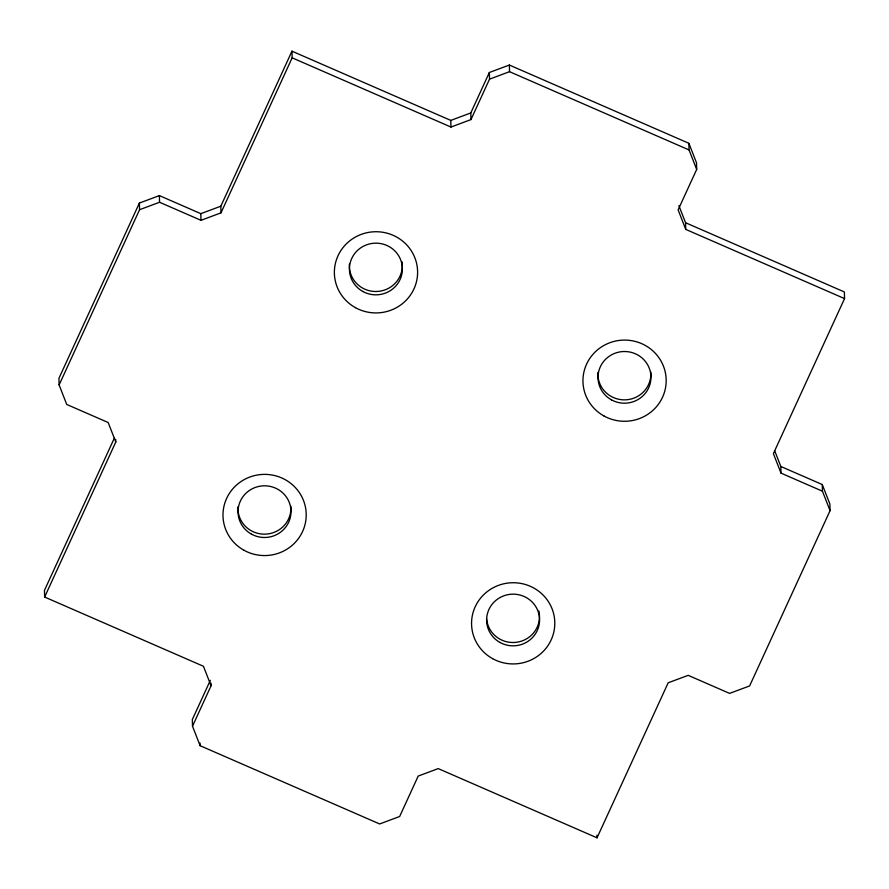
<?xml version="1.0" encoding="UTF-8"?>
<svg xmlns="http://www.w3.org/2000/svg" width="889" height="889" viewBox="0 0 889 889"><rect width="100%" height="100%" fill="white"/><g stroke="black" fill="none" stroke-linecap="round" stroke-linejoin="round"><path stroke-width="1.33" d="M830.059 510.686L822.436 491.195L781.009 473.137L773.386 453.634L844.55 298.604L685.73 229.384L678.118 209.882L696.676 169.443L696.498 162.787L688.886 143.296L509.353 65.041L489.35 72.498L470.792 112.936L450.79 120.404L291.97 51.173L220.816 206.204L200.814 213.66L159.387 195.602L139.384 203.07L58.941 378.314L59.119 384.959L66.731 404.462L108.169 422.519L115.792 442.022L44.628 597.041L203.437 666.272L211.06 685.763L192.502 726.213L200.114 745.704L379.647 823.959L399.65 816.502L418.208 776.064L438.21 768.596L597.03 837.827L668.184 682.796L688.186 675.34L729.613 693.398L749.616 685.93L830.059 510.686L829.881 504.041L822.269 484.538L780.831 466.481L774.641 450.634M59.119 384.959L139.562 209.715L139.384 203.07M114.459 437.888L44.45 590.396L44.628 597.041M139.562 209.715L159.553 202.259L200.992 220.316L220.983 212.849L292.148 57.829L291.97 51.173M210.326 680.341L192.324 719.557L192.502 726.213M292.148 57.829L450.967 127.049L470.959 119.593L489.528 79.154L489.35 72.498M489.528 79.154L509.53 71.687L689.053 149.941L696.676 169.443M678.896 205.67L685.563 222.728L844.372 291.959L844.55 298.604M822.269 484.538L822.436 491.195M780.831 466.481L781.009 473.137M688.886 143.296L689.053 149.941M685.563 222.728L685.73 229.384M596.952 835.16L597.03 837.827M509.353 65.041L509.53 71.687M470.792 112.936L470.959 119.593M450.79 120.404L450.967 127.049M220.816 206.204L220.983 212.849M200.814 213.66L200.992 220.316M210.993 683.108L211.06 685.763M200.047 743.048L200.114 745.704M159.387 195.602L159.553 202.259M115.714 439.355L115.792 442.022M402.006 261.788A26.481 25.837 -1.5 0 1 376.947 291.481A26.481 25.837 -1.5 0 1 349.388 264.044M650.792 371.969A26.481 25.837 -1.5 0 1 624.589 399.861A26.481 25.837 -1.5 0 1 597.964 372.402M538.845 610.965A26.481 25.837 -1.5 0 1 516.965 642.214A26.481 25.837 -1.5 0 1 486.605 618.733M290.836 506.263A26.481 25.837 -1.5 0 1 264.622 534.156A26.481 25.837 -1.5 0 1 237.996 506.697M611.41 399.839A26.481 25.837 -1.5 0 0 650.97 377.136A26.481 25.837 -1.5 0 0 611.076 355.089A26.481 25.837 -1.5 0 0 611.41 399.839M362.823 291.481A26.481 25.837 -1.5 0 0 402.384 268.778A26.481 25.837 -1.5 0 0 362.501 246.731A26.481 25.837 -1.5 0 0 362.823 291.481M500.018 642.48A26.481 25.837 -1.5 0 0 539.579 619.777A26.481 25.837 -1.5 0 0 499.696 597.73A26.481 25.837 -1.5 0 0 500.018 642.48M251.443 534.133A26.481 25.837 -1.5 0 0 291.003 511.431A26.481 25.837 -1.5 0 0 251.109 489.383A26.481 25.837 -1.5 0 0 251.443 534.133M244.053 550.302A41.616 40.594 -1.5 0 0 306.216 514.631A41.616 40.594 -1.5 0 0 243.542 479.982A41.616 40.594 -1.5 0 0 244.053 550.302M492.628 658.66A41.616 40.594 -1.5 0 0 554.803 622.978A41.616 40.594 -1.5 0 0 492.117 588.34A41.616 40.594 -1.5 0 0 492.628 658.66M355.444 307.661A41.616 40.594 -1.5 0 0 417.608 271.99A41.616 40.594 -1.5 0 0 354.922 237.341A41.616 40.594 -1.5 0 0 355.444 307.661M604.02 416.008A41.616 40.594 -1.5 0 0 666.183 380.336A41.616 40.594 -1.5 0 0 603.509 345.688A41.616 40.594 -1.5 0 0 604.02 416.008"/></g></svg>
